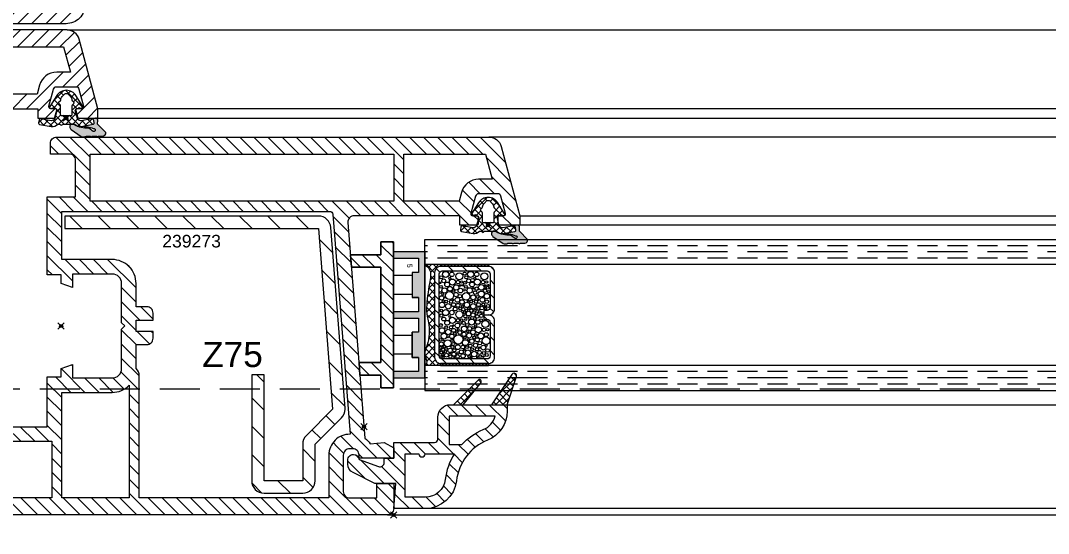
# Model space of a CAD drawing. Header units: millimetres. Extents: x -20000 to 230000, y -17405 to 25402.
# Drawn here: x 124719.7 to 124882.9, y -5975 to -5893.6 of the extents above; entities that cross this region are included whole.
import ezdxf

# ---------------------------------------------------------------- set-up
doc = ezdxf.new("R2010")
doc.units = ezdxf.units.MM
doc.header["$PDMODE"] = 35
doc.header["$PDSIZE"] = 0.5
doc.linetypes.add('CACHE', pattern=[9.525, 6.35, -3.175])
doc.layers.get('0').update_dxf_attribs({"lineweight": 13})
doc.layers.get('Defpoints').update_dxf_attribs({"true_color": 0xc2a584})
doc.layers.add('0 - Invisible', color=43, linetype='Continuous', lineweight=0, plot=False)
for name, color, linetype, lineweight in [('1 - Acier', 160, 'Continuous', 13), ('1 - INTERROMPU', 253, 'CACHE', 13), ('1 - Joint', 7, 'Continuous', 13), ('1 - PVC', 7, 'Continuous', 13), ('1 - Silicone', 40, 'Continuous', 13), ('1 - Vitrage', 252, 'Continuous', 13)]:
    doc.layers.add(name, color=color, linetype=linetype, lineweight=lineweight)
doc.styles.get("Standard").update_dxf_attribs({"font": 'ARIALUNI.TTF'})
doc.styles.add('Texte Poralu', font='tahomabd.ttf')
doc.dimstyles.new('30 - 1000', dxfattribs={"dimtxt": 10, "dimasz": 10, "dimexe": 5, "dimexo": 2.5, "dimgap": 5, "dimtad": 1, "dimdec": 1, "dimtxsty": 'Texte Poralu', "dimcen": 5, "dimazin": 0, "dimtfac": 1, "dimtdec": 1, "dimtmove": 0, "dimatfit": 3, "dimfxl": 1, "dimarcsym": 0})
pattern_1 = [(45, (-2912.3842, -784.6884), (-0.561266, 0.561266), []), (135, (-2912.3842, -784.6884), (-0.561266, -0.561266), [])]

# ---------------------------------------------------------------- blocks, each defined once
blk = doc.blocks.new('*U291')
at = {"layer": '1 - Acier'}
h = blk.add_hatch(dxfattribs=at)
h.set_pattern_fill('ANSI31', color=256, scale=0.5, style=0)
h.set_pattern_definition([(45, (-53.198, 0), (-1.12253, 1.12253), [])])
h.paths.add_polyline_path([(-1.19, 10.35, -0.414214), (-0.71, 9.87), (-0.71, 9.39), (0, 9.39), (0, 10.11, 0.414214), (-0.95, 11.06), (-6.75, 11.06, 0.414214), (-7.7, 10.11), (-7.7, 2.51, 0.414214), (-6.75, 1.56), (6.75, 1.56, 0.414214), (7.7, 2.51), (7.7, 10.11, 0.414214), (6.75, 11.06), (0.95, 11.06, 0.414214), (0, 10.11), (0, 9.39), (0.71, 9.39), (0.71, 9.87, -0.414214), (1.19, 10.35), (6.51, 10.35, -0.414214), (6.99, 9.87), (6.99, 2.75, -0.414214), (6.51, 2.27), (-6.51, 2.27, -0.414214), (-6.99, 2.75), (-6.99, 9.87, -0.414214), (-6.51, 10.35)])
at = {"layer": '1 - Silicone'}
h = blk.add_hatch(dxfattribs=at)
h.set_pattern_fill('ANSI31', color=256, scale=3, style=0)
h.set_pattern_definition([(135, (89.45962, 19.9178), (0.265165, 0.265165), [])])
h.paths.add_polyline_path([(-8, 2.51), (-7.7, 2.51), (-7.7, 10.11), (-8, 10.11)])
h = blk.add_hatch(dxfattribs=at)
h.set_pattern_fill('ANSI31', color=256, scale=3, style=0)
h.set_pattern_definition([(45, (-89.45962, 19.9178), (-0.265165, 0.265165), [])])
h.paths.add_polyline_path([(8, 10.11), (7.7, 10.11), (7.7, 2.51), (8, 2.51)])
h = blk.add_hatch(dxfattribs=at)
h.set_pattern_fill('ANSI37', color=256, scale=0.25, style=0)
h.set_pattern_definition([(45, (-53.198, 0), (-0.561266, 0.561266), []), (135, (-53.198, 0), (-0.561266, -0.561266), [])])
edge = h.paths.add_edge_path()
edge.add_arc((-6.75, 2.51), 0.95, 180, 270, ccw=False)
edge.add_line((-7.7, 2.51), (-8, 2.51))
edge.add_line((-8, 2.51), (-8, 0))
edge.add_spline(control_points=[(-8, 0), (-7.75, 0.3), (-7.07, 1.12), (-5.05, 0.73), (-1.23, 0.13), (0.48, 0.41), (1.65, 0.75), (4.92, 0.57), (6.11, -0.43), (7.45, 0.54), (7.9, 0.1), (8, 0)], knot_values=[0, 0, 0, 0, 1.112924, 3.032488, 5.381325, 7.006548, 8.100712, 8.980186, 10.784819, 12.190253, 12.587238, 12.587238, 12.587238, 12.587238], degree=3, periodic=0)
edge.add_line((8, 0), (8, 2.51))
edge.add_line((8, 2.51), (7.7, 2.51))
edge.add_arc((6.75, 2.51), 0.95, -90, 0, ccw=False)
edge.add_line((6.75, 1.56), (-6.75, 1.56))
at = {"layer": '0 - Invisible'}
for p, q in [((-8, 2.51), (-8, 0)), ((8, 2.51), (8, 0))]:
    blk.add_line(p, q, dxfattribs=at)
at = {"layer": '1 - Acier'}
blk.add_lwpolyline([(0, 9.39), (0, 10.11, 0.414214), (-0.95, 11.06), (-6.75, 11.06, 0.414214), (-7.7, 10.11), (-7.7, 2.51, 0.414214), (-6.75, 1.56), (6.75, 1.56, 0.414214), (7.7, 2.51), (7.7, 10.11, 0.414214), (6.75, 11.06), (0.95, 11.06, 0.414214), (0, 10.11)], format="xyb", dxfattribs=at)
blk.add_lwpolyline([(0.71, 9.39), (0.71, 9.87, -0.414214), (1.19, 10.35), (6.51, 10.35, -0.414214), (6.99, 9.87), (6.99, 2.75, -0.414214), (6.51, 2.27), (-6.51, 2.27, -0.414214), (-6.99, 2.75), (-6.99, 9.87, -0.414214), (-6.51, 10.35), (-1.19, 10.35, -0.414214), (-0.71, 9.87), (-0.71, 9.39)], format="xyb", close=True, dxfattribs=at)
at = {"layer": '1 - PVC'}
for centre, radius in [((-6.14, 9.44), 0.563), ((-5.24, 9.8), 0.205), ((-4.73, 10.08), 0.13), ((-4.33, 9.97), 0.219), ((-3.85, 9.55), 0.293), ((-3.7, 10.13), 0.171), ((-2.99, 9.84), 0.435), ((-2.12, 9.83), 0.286), ((-1.42, 10.03), 0.232), ((-0.96, 9.65), 0.164), ((1.44, 9.6), 0.563), ((2.34, 9.96), 0.205), ((3.13, 9.76), 0.302), ((4.09, 9.72), 0.597), ((4.87, 9.75), 0.154), ((5.64, 9.96), 0.283), ((6.36, 9.83), 0.229), ((-6.44, 8.24), 0.358), ((-5.22, 8.34), 0.486), ((-5.22, 9.24), 0.282), ((-4.7, 9.6), 0.154), ((-4.39, 8.96), 0.435), ((-4.32, 9.56), 0.16), ((-4.17, 8.23), 0.279), ((-3.54, 7.99), 0.282), ((-3.32, 8.96), 0.479), ((-2.86, 8.38), 0.223), ((-2.4, 9.14), 0.384), ((-2.4, 8.5), 0.128), ((-2.12, 8.11), 0.256), ((-1.63, 8.52), 0.307), ((-1.66, 9.27), 0.23), ((-1.32, 9.57), 0.149), ((-1.09, 9.06), 0.286), ((-0.96, 8.47), 0.236), ((-0.48, 8.7), 0.186), ((-0.3, 8.19), 0.22), ((-0.35, 9.09), 0.156), ((0.14, 8.96), 0.267), ((0.24, 8.32), 0.276), ((0.83, 8.93), 0.241), ((1.13, 8.4), 0.358), ((1.75, 8.09), 0.179), ((2.36, 8.5), 0.486), ((2.36, 9.39), 0.282), ((3.33, 8.89), 0.472), ((3.19, 8.08), 0.209), ((3.95, 8.32), 0.335), ((4.47, 8.73), 0.282), ((4.82, 8.05), 0.334), ((5.18, 9.29), 0.384), ((5.18, 8.65), 0.128), ((5.46, 8.27), 0.256), ((5.95, 8.68), 0.307), ((6.21, 7.83), 0.435), ((6.03, 9.37), 0.243), ((6.56, 8.8), 0.219), ((6.61, 9.29), 0.138), ((6.72, 8.34), 0.102), ((-6.44, 7.27), 0.486), ((-6.55, 6.32), 0.257), ((-5.98, 6.58), 0.256), ((-5.83, 7.94), 0.179), ((-5.53, 7.57), 0.277), ((-5.42, 6.96), 0.307), ((-5.11, 6.37), 0.232), ((-4.83, 7.5), 0.384), ((-4.47, 6.53), 0.23), ((-4.22, 7.73), 0.13), ((-3.89, 7.12), 0.435), ((-2.95, 6.56), 0.602), ((-2.8, 7.68), 0.397), ((-2.14, 7.35), 0.23), ((-2.23, 6.89), 0.132), ((-1.6, 6.68), 0.435), ((-1.37, 7.68), 0.435), ((-1.02, 6.94), 0.179), ((-0.68, 7.4), 0.267), ((-0.71, 6.6), 0.195), ((-0.71, 7.96), 0.186), ((-0.22, 6.94), 0.362), ((0.01, 7.65), 0.337), ((0.21, 6.43), 0.257), ((0.49, 7.09), 0.206), ((0.6, 7.94), 0.219), ((0.72, 6.5), 0.179), ((1.13, 7.42), 0.486), ((1.6, 6.73), 0.256), ((2.21, 6.25), 0.447), ((2, 7.65), 0.189), ((2.16, 7.12), 0.307), ((2.75, 7.65), 0.384), ((2.65, 6.81), 0.164), ((3.06, 6.22), 0.338), ((3.26, 7.02), 0.401), ((3.59, 7.84), 0.21), ((3.6, 6.37), 0.171), ((3.9, 6.94), 0.153), ((4.16, 7.47), 0.361), ((4.4, 6.44), 0.474), ((4.9, 7.21), 0.276), ((5.11, 6.68), 0.23), ((5.44, 7.5), 0.23), ((5.98, 6.84), 0.435), ((6.64, 7.04), 0.195), ((6.74, 7.37), 0.105), ((-6.14, 5.48), 0.563), ((-5.22, 5.27), 0.282), ((-5.24, 5.84), 0.205), ((-4.7, 5.63), 0.154), ((-4.7, 6.02), 0.138), ((-4.37, 4.98), 0.435), ((-3.87, 5.65), 0.37), ((-3.97, 6.23), 0.189), ((-3.24, 4.96), 0.342), ((-2.98, 5.56), 0.277), ((-2.4, 5.17), 0.384), ((-2.06, 5.89), 0.366), ((-1.53, 5.25), 0.309), ((-1.4, 5.97), 0.162), ((-1.04, 5.61), 0.22), ((-0.94, 4.81), 0.309), ((-0.89, 6.12), 0.276), ((-0.07, 5.48), 0.563), ((-0.38, 6.3), 0.181), ((0.85, 5.27), 0.282), ((0.83, 5.84), 0.205), ((1.26, 6.14), 0.261), ((1.36, 5.63), 0.154), ((1.67, 5.17), 0.384), ((2.31, 5.3), 0.138), ((2.62, 5.07), 0.17), ((2.78, 5.56), 0.299), ((3, 4.76), 0.216), ((3.88, 5.32), 0.739), ((5.11, 5.25), 0.387), ((5.11, 6.02), 0.292), ((5.62, 4.69), 0.243), ((5.56, 6.32), 0.154), ((5.87, 5.79), 0.309), ((6.03, 5.25), 0.179), ((6.23, 4.61), 0.324), ((6.51, 6.07), 0.344), ((6.59, 5.22), 0.286), ((-6.44, 3.31), 0.486), ((-6.44, 4.28), 0.358), ((-5.83, 3.97), 0.179), ((-5.42, 3), 0.307), ((-5.22, 4.38), 0.486), ((-4.83, 3.54), 0.384), ((-4.16, 3.99), 0.381), ((-3.88, 3.12), 0.422), ((-3.8, 4.55), 0.202), ((-3.08, 3.92), 0.63), ((-2.4, 4.53), 0.128), ((-2.12, 4.15), 0.256), ((-2.14, 3.38), 0.23), ((-1.63, 4.56), 0.307), ((-1.37, 3.71), 0.435), ((-0.38, 3.31), 0.486), ((-0.38, 4.28), 0.358), ((0.24, 3.97), 0.179), ((0.65, 3), 0.307), ((0.85, 4.38), 0.486), ((1.24, 3.54), 0.384), ((1.67, 4.53), 0.128), ((1.95, 4.15), 0.256), ((1.93, 3.38), 0.23), ((2.44, 4.56), 0.307), ((2.7, 3.71), 0.435), ((3.36, 3.03), 0.463), ((3.4, 4.29), 0.355), ((3.48, 3.68), 0.167), ((4.03, 4.31), 0.192), ((4.5, 3.63), 0.567), ((4.61, 4.52), 0.239), ((5.08, 4.38), 0.236), ((5.31, 3.38), 0.181), ((5.62, 4.02), 0.343), ((5.77, 3.28), 0.186), ((6.13, 3.97), 0.106), ((6.38, 3.43), 0.307), ((6.61, 4.05), 0.263), ((6.72, 4.74), 0.114), ((-5.98, 2.61), 0.256), ((-5.1, 2.47), 0.125), ((-4.47, 2.56), 0.23), ((-3.58, 2.47), 0.165), ((-3.24, 2.86), 0.171), ((-2.7, 2.67), 0.343), ((-2.78, 3.14), 0.112), ((-2.21, 2.94), 0.203), ((-1.6, 2.72), 0.435), ((-0.71, 2.61), 0.2), ((0.09, 2.61), 0.256), ((1.6, 2.56), 0.23), ((2.47, 2.72), 0.435), ((3.96, 2.51), 0.217), ((4.06, 3), 0.0725), ((4.62, 2.61), 0.33), ((5.03, 3.08), 0.186), ((5.16, 2.51), 0.186), ((5.51, 2.9), 0.232), ((5.54, 2.46), 0.106), ((5.98, 2.61), 0.229), ((6, 3), 0.0923), ((6.33, 2.85), 0.149), ((6.59, 2.54), 0.149), ((6.72, 2.9), 0.156)]:
    blk.add_circle(centre, radius, dxfattribs=at)
at = {"layer": '1 - Silicone'}
for points in [[(-8, 10.11), (-7.7, 10.11), (-7.7, 2.51), (-8, 2.51)], [(8, 10.11), (7.7, 10.11), (7.7, 2.51), (8, 2.51)]]:
    blk.add_lwpolyline(points, close=True, dxfattribs=at)
blk.add_open_spline([(-8, 0), (-7.75, 0.3), (-7.07, 1.12), (-5.05, 0.73), (-1.23, 0.13), (0.48, 0.41), (1.65, 0.75), (4.92, 0.57), (6.11, -0.43), (7.45, 0.54), (7.9, 0.1), (8, 0)], degree=3, knots=[0, 0, 0, 0, 1.112924, 3.032488, 5.381325, 7.006548, 8.100712, 8.980186, 10.784819, 12.190253, 12.587238, 12.587238, 12.587238, 12.587238], dxfattribs=at)
blk = doc.blocks.new('*U421')
at = {"layer": '1 - PVC', "linetype": 'ByBlock', "lineweight": -2}
h = blk.add_hatch(color=0, dxfattribs=at)
h.dxf.hatch_style = 1
h.paths.add_polyline_path([(-2.75, 4), (-0.5, 4), (-0.5, 0), (0.5, 0), (0.5, 4), (2.75, 4), (2.75, 3), (6.75, 3), (6.75, 4), (9, 4), (9, 0), (10, 0), (10, 5), (-10, 5), (-10, 0), (-9, 0), (-9, 4), (-6.75, 4), (-6.75, 3), (-2.75, 3)])
at = {"layer": '1 - PVC', "color": 0, "linetype": 'ByBlock', "lineweight": -2}
for p, q in [((10, 5), (-10, 5)), ((-10, 5), (-10, 0)), ((10, 5), (-10, 5)), ((-10, 5), (10, 5)), ((-10, 5), (-10, 0)), ((10, 0), (10, 5)), ((10, 0), (10, 5)), ((-9, 0), (-9, 4)), ((-9, 4), (-6.75, 4)), ((-9, 0), (-9, 4)), ((-9, 4), (-6.75, 4)), ((-6.75, 4), (-6.75, 3)), ((-6.75, 4), (-6.75, 3)), ((-2.75, 4), (-0.5, 4)), ((-2.75, 3), (-2.75, 4)), ((-2.75, 4), (-0.5, 4)), ((-2.75, 4), (-2.75, 3)), ((-0.5, 4), (-0.5, 0)), ((-0.5, 4), (-0.5, 0)), ((0.5, 0), (0.5, 4)), ((0.5, 4), (2.75, 4)), ((0.5, 0), (0.5, 4)), ((0.5, 4), (2.75, 4)), ((2.75, 4), (2.75, 3)), ((2.75, 4), (2.75, 3)), ((6.75, 3), (6.75, 4)), ((6.75, 4), (9, 4)), ((6.75, 4), (9, 4)), ((6.75, 4), (6.75, 3)), ((9, 4), (9, 0)), ((9, 4), (9, 0)), ((-6.75, 3), (-2.75, 3)), ((-6.75, 3), (-2.75, 3)), ((-6.25, 3), (-6.25, 0)), ((-3.25, 3), (-3.25, 0)), ((2.75, 3), (6.75, 3)), ((6.75, 3), (2.75, 3)), ((3.25, 3), (3.25, 0)), ((6.25, 3), (6.25, 0)), ((-10, 0), (-9, 0)), ((-10, 0), (10, 0)), ((-0.5, 0), (0.5, 0)), ((9, 0), (10, 0))]:
    blk.add_line(p, q, dxfattribs=at)
at = {"color": 0, "linetype": 'ByBlock', "lineweight": -2}
blk.add_text('5', height=0.8, dxfattribs=at).set_placement((-8.12, 2.19))
blk = doc.blocks.new('Rehau - Support calle de vitrage')
at = {"layer": '1 - PVC'}
h = blk.add_hatch(dxfattribs=at)
h.set_pattern_fill('ANSI31', color=256, scale=0.5, angle=180, style=0)
h.set_pattern_definition([(225, (-99742.6855, -319414.7135), (1.122532015, -1.122532015), [])])
h.paths.add_polyline_path([(7.57, 4.05), (7.57, 0.6), (9.57, 0.75), (9.57, 4.05), (11.59, 4.05), (11.59, 6.05), (-11.59, 6.05), (-11.59, 4.05), (-9.57, 4.05), (-9.57, -0.75), (-7.57, -0.6), (-7.57, 4.05)])
for p, q in [((-11.59, 4.05), (-11.59, 6.05)), ((-11.59, 6.05), (11.59, 6.05)), ((11.59, 6.05), (11.59, 4.05)), ((-9.57, 4.05), (-11.59, 4.05)), ((-9.57, -0.75), (-9.57, 4.05)), ((7.57, 4.05), (-7.57, 4.05)), ((-7.57, 4.05), (-7.57, -0.6)), ((7.57, 0.6), (7.57, 4.05)), ((11.59, 4.05), (9.57, 4.05)), ((9.57, 4.05), (9.57, 0.75)), ((9.57, 0.75), (7.57, 0.6)), ((-7.57, -0.6), (-9.57, -0.75))]:
    blk.add_line(p, q, dxfattribs=at)
blk.add_lwpolyline([(-11.59, 6.05), (-11.59, 4.05), (-9.57, 4.05), (-9.57, -0.75), (-7.57, -0.6), (-7.57, 4.05), (7.57, 4.05), (7.57, 0.6), (9.57, 0.75), (9.57, 4.05), (11.59, 4.05), (11.59, 6.05)], close=True, dxfattribs=at)
blk = doc.blocks.new('Rehau - Doucine 16.5x18')
at = {"layer": '1 - Joint', "linetype": 'ByBlock'}
h = blk.add_hatch(dxfattribs=at)
h.set_pattern_fill('ANSI37', color=256, scale=0.25, style=0)
h.set_pattern_definition(pattern_1)
h.paths.add_polyline_path([(-8.5, 15.5), (-8.5, 18), (-12.97, 19.48, 0.080019), (-13.1, 19.5, 0.414214), (-13.5, 19.1, 0.24877), (-13.32, 18.77)])
h = blk.add_hatch(dxfattribs=at)
h.set_pattern_fill('ANSI37', color=256, scale=0.25, style=0)
h.set_pattern_definition(pattern_1)
h.paths.add_polyline_path([(-8.5, 9.5), (-8.5, 11), (-12.01, 13.86, 0.631799), (-12.5, 13.62, 0.198912), (-12.41, 13.41)])
at = {"layer": '1 - PVC', "linetype": 'ByBlock'}
h = blk.add_hatch(dxfattribs=at)
h.set_pattern_fill('ANSI31', color=256, scale=0.5, style=0)
h.set_pattern_definition([(45, (-2912.3842, -784.6884), (-1.122532, 1.122532), [])])
h.paths.add_polyline_path([(-3, 7, -0.414214), (-2.5, 6.5), (-2.5, 0), (0, 0), (0, -1.5), (0.66, -1.5, -0.520567), (1.31, -2.44), (0.2, -5.5, 0.381131), (-0.6, -6.4, 0.414214), (0.3, -7.3), (0.94, -7.3, 0.285279), (2.29, -6.46), (4, -3), (4, 0.35), (8, 0), (8, 5, 0.379901), (3.59, 9.96, -0.272736), (-2.87, 14.89, 0.304849), (-7.5, 18), (-8.5, 18), (-8.5, 15.5), (-8.5, 11), (-8.5, 9.5), (-8.5, 9, 0.414214), (-6.5, 7)])
h.paths.add_polyline_path([(-6.7, 8.8), (-6.7, 16.1, -0.237024), (-4.54, 14.21, 0.106788), (-2.2, 10.79), (-2.2, 8.8)], flags=16)
h.paths.add_polyline_path([(-0.7, 9.63, 0.111788), (3.38, 8.18, -0.379901), (6.2, 5), (6.2, 1.8), (-0.7, 1.8), (-0.7, 4, 1), (-0.7, 5)], flags=16)
at = {"layer": '1 - Joint', "linetype": 'ByBlock'}
for points in [[(-8.5, 18), (-12.97, 19.48, 0.080019), (-13.1, 19.5, 0.414214), (-13.5, 19.1, 0.24877), (-13.32, 18.77), (-8.5, 15.5)], [(-8.5, 11), (-12.01, 13.86, 0.172454), (-12.2, 13.92, 0.414214), (-12.5, 13.62, 0.198912), (-12.41, 13.41), (-8.5, 9.5)]]:
    blk.add_lwpolyline(points, format="xyb", dxfattribs=at)
at = {"layer": '1 - PVC', "linetype": 'ByBlock'}
for points in [[(0.3, -7.3, -0.414214), (-0.6, -6.4, -0.381131), (0.2, -5.5), (1.31, -2.44, 0.520567), (0.66, -1.5), (0, -1.5), (0, 0), (-2.5, 0), (-2.5, 6.5, 0.414214), (-3, 7), (-6.5, 7, -0.414214), (-8.5, 9), (-8.5, 9.5), (-8.5, 11), (-8.5, 15.5), (-8.5, 18), (-7.5, 18, -0.304849), (-2.87, 14.89, 0.272736), (3.59, 9.96, -0.379901), (8, 5), (8, 0), (4, 0.35), (4, -3), (2.29, -6.46, -0.285279), (0.94, -7.3)], [(-2.2, 10.79, -0.106788), (-4.54, 14.21, 0.237024), (-6.7, 16.1), (-6.7, 8.8), (-2.2, 8.8)], [(3.38, 8.18, -0.379901), (6.2, 5), (6.2, 1.8), (-0.7, 1.8), (-0.7, 4, 1), (-0.7, 5), (-0.7, 9.63, 0.111788)]]:
    blk.add_lwpolyline(points, format="xyb", close=True, dxfattribs=at)
blk = doc.blocks.new('*U293')
at = {"layer": '1 - Joint', "linetype": 'ByBlock'}
blk.add_hatch(color=256, dxfattribs=at).paths.add_polyline_path([(2.84, 3.14), (2.84, 3.78, 0.57735), (2.84, 4.13), (2.84, 4.79, 0.57735), (2.84, 5.13), (2.84, 5.85, 0.419335), (2.27, 6.28), (0.94, 4.97), (0.31, 5, 0.477659), (0, 4.65), (0.11, 4.02, -0.406954), (0.36, 4.36), (0.75, 4.43, -0.418679), (0.98, 4.27), (1.3, 2.36, -0.125286), (1.66, 4.3, -1.387029), (2.11, 4.3), (1.59, 3.57, -0.153631), (1.05, 1.3, 0.167659), (0.93, 1.03), (0.93, 0.96, 0.744987), (1.78, 0.78), (2.91, 2.37, 0.250622)])
h = blk.add_hatch(dxfattribs=at)
h.set_pattern_fill('ANSI37', color=256, scale=0.25, style=0)
h.paths.add_polyline_path([(0.93, 0.96, -0.041156), (0.93, 1.03), (0.93, 1.36, 0.277105), (1.3, 2.36), (0.98, 4.27, 0.414214), (0.75, 4.43), (0.36, 4.36, 0.406954), (0.11, 4.02), (0.4, 2.34, -0.388879), (0.04, 1.77), (-1.23, 1.43, -0.414214), (-1.53, 1.73), (-1.53, 2.01), (-1.71, 2.01), (-1.54, 2.38, 0.109518), (-1.53, 2.46, 0.414214), (-1.73, 2.66, 0.140872), (-1.83, 2.63), (-3.58, 1.54, 0.258271), (-4.42, 0.01, 0.258271), (-3.58, -1.51), (-1.83, -2.61, 0.140872), (-1.73, -2.64, 0.414214), (-1.53, -2.44, 0.109518), (-1.54, -2.35), (-1.71, -1.99), (-1.53, -1.99), (-1.53, -1.79, -0.414214), (-1.23, -1.49), (0.04, -1.83, -0.388879), (0.4, -2.4), (0.1, -4.07, 0.043661), (0.1, -4.1, 0.36397), (0.27, -4.3), (0.76, -4.39, 0.037727), (0.79, -4.39, 0.370694), (0.99, -4.22), (1.31, -2.39, 0.271381), (0.93, -1.34), (0.93, -0.99, 1), (0.93, -0.59)])
h.paths.add_polyline_path([(-0.37, 0.71), (-0.37, -0.69, -0.414214), (-0.57, -0.89), (-1.9, -0.89, 0.267949), (-2.16, -1.04, -0.267949), (-2.42, -1.19, -0.271324), (-2.68, -1.04, 0.243431), (-2.91, -0.88, -0.210605), (-3.54, -0.52, 0.11634), (-3.65, -0.43, -0.281921), (-3.92, 0.01, -0.281921), (-3.65, 0.46, 0.11634), (-3.54, 0.55, -0.210605), (-2.91, 0.91, 0.243431), (-2.68, 1.06, -0.271324), (-2.42, 1.21, -0.267949), (-2.16, 1.06, 0.267949), (-1.9, 0.91), (-0.57, 0.91, -0.414214)], flags=16)
at = {"layer": '0 - Invisible', "linetype": 'ByBlock'}
blk.add_point((0, 0), dxfattribs=at)
at = {"layer": '1 - Joint', "linetype": 'ByBlock'}
for points in [[(2.11, 4.3), (1.59, 3.57, -0.153631), (1.05, 1.3, 1.13268), (1.78, 0.78), (2.91, 2.37, 0.250622), (2.84, 3.14), (2.84, 3.78, 0.57735), (2.84, 4.13), (2.84, 4.79, 0.57735), (2.84, 5.13), (2.84, 5.85, 0.419335), (2.27, 6.28), (0.94, 4.97), (0.31, 5, 0.477659), (0, 4.65), (0.4, 2.34, -0.388879), (0.04, 1.77), (-1.23, 1.43, -0.414214), (-1.53, 1.73), (-1.53, 2.01), (-1.71, 2.01), (-1.54, 2.38, 0.109518), (-1.53, 2.46, 0.414214), (-1.73, 2.66, 0.140872), (-1.83, 2.63), (-3.58, 1.54, 0.258271), (-4.42, 0.01, 0.258271), (-3.58, -1.51), (-1.83, -2.61, 0.140872), (-1.73, -2.64, 0.414214), (-1.53, -2.44, 0.109518), (-1.54, -2.35), (-1.71, -1.99), (-1.53, -1.99), (-1.53, -1.79, -0.414214), (-1.23, -1.49), (0.04, -1.83, -0.388879), (0.4, -2.4), (0.1, -4.07, 0.043661), (0.1, -4.1, 0.36397), (0.27, -4.3), (0.76, -4.39, 0.037727), (0.79, -4.39, 0.370694), (0.99, -4.22), (1.31, -2.39, 0.271381), (0.93, -1.34), (0.93, -0.99, 1), (0.93, -0.59), (0.93, 1.36, 0.277105), (1.3, 2.36, -0.125286), (1.66, 4.3, -1.387029)], [(-3.65, 0.46, 0.11634), (-3.54, 0.55, -0.210605), (-2.91, 0.91, 0.243431), (-2.68, 1.06, -0.271324), (-2.42, 1.21, -0.267949), (-2.16, 1.06, 0.267949), (-1.9, 0.91), (-0.57, 0.91, -0.414214), (-0.37, 0.71), (-0.37, -0.69, -0.414214), (-0.57, -0.89), (-1.9, -0.89, 0.267949), (-2.16, -1.04, -0.267949), (-2.42, -1.19, -0.271324), (-2.68, -1.04, 0.243431), (-2.91, -0.88, -0.210605), (-3.54, -0.52, 0.11634), (-3.65, -0.43, -0.281921), (-3.92, 0.01, -0.281921)]]:
    blk.add_lwpolyline(points, format="xyb", close=True, dxfattribs=at)
blk.add_lwpolyline([(1.3, 2.36), (0.98, 4.27, 0.414214), (0.75, 4.43), (0.36, 4.36, 0.406954), (0.11, 4.02)], format="xyb", dxfattribs=at)
blk = doc.blocks.new('*U539')
at = {"layer": '0 - Invisible'}
blk.add_point((-5, -4.71), dxfattribs=at)
at = {"layer": '1 - PVC'}
for p, q in [((9, -1), (9, 478.02)), ((8, 472.02), (8, 5)), ((-51, 461.9), (-51, 15.12)), ((-8.5, 18), (-8.5, 459.02)), ((-38.5, 20), (-38.5, 457.02)), ((-37, 457.02), (-37, 20))]:
    blk.add_line(p, q, dxfattribs=at)
at = {"layer": '1 - Vitrage', "linetype": 'CACHE', "ltscale": 0.5}
for p, q in [((-33.75, 472.08), (-33.75, 4.94)), ((-31.75, 472.08), (-31.75, 4.94)), ((-13.75, 472.08), (-13.75, 4.94)), ((-11.75, 472.08), (-11.75, 4.94))]:
    blk.add_line(p, q, dxfattribs=at)
at = {"layer": '1 - Vitrage', "linetype": 'CACHE'}
for p, q in [((-32.75, 472.08), (-32.75, 4.94)), ((-12.75, 472.08), (-12.75, 4.94))]:
    blk.add_line(p, q, dxfattribs=at)
at = {"layer": '1 - Vitrage'}
for points in [[(-34.75, 472.08), (-30.75, 472.08), (-30.75, 4.94), (-34.75, 4.94)], [(-10.75, 472.08), (-14.75, 472.08), (-14.75, 4.94), (-10.75, 4.94)]]:
    blk.add_lwpolyline(points, close=True, dxfattribs=at)
for name, p in [('*U293', (-37, 14.98)), ('Rehau - Doucine 16.5x18', (0, 0)), ('*U291', (-22.75, 4.94)), ('*U421', (-22.75, -0.06)), ('Rehau - Support calle de vitrage', (-22.75, -6.11))]:
    blk.add_blockref(name, p)
blk = doc.blocks.new('Rehau - Gamme Performance - Z75')
at = {"layer": '1 - PVC'}
h = blk.add_hatch(dxfattribs=at)
h.set_pattern_fill('ANSI31', color=256, scale=0.5, angle=90, style=0)
h.set_pattern_definition([(225, (0, 0), (-1.122532, 1.122532), [])])
edge = h.paths.add_edge_path()
edge.add_line((-88.25, 45.99), (-85.49, 45.99))
edge.add_line((-85.49, 45.99), (-85.49, 47.5))
edge.add_line((-85.49, 47.5), (-74.99, 47.5))
edge.add_line((-74.99, 47.5), (-68.72, 47.5))
edge.add_arc((-68.72, 46.5), 1, -4.2808, 89.8756, ccw=False)
edge.add_line((-67.72, 46.42), (-70.42, 12.18))
edge.add_arc((-68.1, 9.13), 3.83, 127.2044, 145.4601)
edge.add_line((-71.26, 11.3), (-73.49, 11.5))
edge.add_line((-73.49, 11.5), (-74.99, 10.63))
edge.add_line((-74.99, 10.63), (-74.99, 9))
edge.add_line((-74.99, 9), (-69.49, 9))
edge.add_line((-69.49, 9), (-69.49, 9.5))
edge.add_arc((-68.49, 9.5), 1, 90, 180, ccw=False)
edge.add_line((-68.49, 10.5), (-67.99, 10.5))
edge.add_arc((-67.99, 9.5), 1, 0, 90, ccw=False)
edge.add_line((-66.99, 9.5), (-66.99, 3.7))
edge.add_arc((-67.99, 3.7), 1, -90, 0, ccw=False)
edge.add_line((-67.99, 2.7), (-72.29, 2.7))
edge.add_line((-72.29, 2.7), (-72.29, 5))
edge.add_line((-72.29, 5), (-74.99, 5))
edge.add_line((-74.99, 5), (-74.99, 1))
edge.add_arc((-73.99, 1), 1, 180, 270)
edge.add_line((-73.99, 0), (-1.99, 0))
edge.add_arc((-2.01, 2.01), 2.01, 270.4903, 359.7969)
edge.add_line((0, 2), (0, 14))
edge.add_line((0, 14), (-3, 14))
edge.add_arc((-2.99, 13.79), 0.205, 92.1594, 164.4209)
edge.add_line((-3.19, 13.85), (-3.48, 12.75))
edge.add_arc((-3.29, 12.7), 0.196, 163.8255, 270.6442)
edge.add_line((-3.29, 12.5), (-2.54, 12.5))
edge.add_arc((-2.54, 12.2), 0.3, 0, 90, ccw=False)
edge.add_line((-2.24, 12.2), (-2.24, 9.5))
edge.add_arc((-2.74, 9.5), 0.5, -15.1541, 0, ccw=False)
edge.add_arc((-2.75, 9.51), 0.511, 270.9177, 343.9282, ccw=False)
edge.add_line((-2.74, 9), (-4.99, 9))
edge.add_line((-4.99, 9), (-6.51, 9))
edge.add_arc((-6.51, 9.49), 0.493, 194.4916, 270.2559, ccw=False)
edge.add_line((-6.99, 9.37), (-7.73, 12.12))
edge.add_arc((-7.44, 12.2), 0.3, 89.7794, 195.5219, ccw=False)
edge.add_line((-7.44, 12.5), (-6.69, 12.5))
edge.add_arc((-6.7, 12.7), 0.201, 271.431, 374.0994)
edge.add_line((-6.5, 12.75), (-6.8, 13.85))
edge.add_arc((-6.99, 13.8), 0.2, 14.7436, 90)
edge.add_line((-6.99, 14), (-19.99, 14))
edge.add_line((-19.99, 14), (-19.99, 21.9))
edge.add_line((-19.99, 21.9), (-22.19, 21.9))
edge.add_line((-22.19, 21.9), (-22.19, 23.24))
edge.add_line((-22.19, 23.24), (-23.99, 23.9))
edge.add_line((-23.99, 23.9), (-23.99, 21.75))
edge.add_line((-23.99, 21.75), (-30.29, 21.75))
edge.add_arc((-30.29, 23.25), 1.5, 180, 270, ccw=False)
edge.add_line((-31.79, 23.25), (-31.79, 29.5))
edge.add_line((-31.79, 29.5), (-32.29, 30))
edge.add_line((-32.29, 30), (-31.79, 30.5))
edge.add_line((-31.79, 30.5), (-31.79, 36.75))
edge.add_arc((-30.29, 36.75), 1.5, 90, 180, ccw=False)
edge.add_line((-30.29, 38.25), (-23.99, 38.25))
edge.add_line((-23.99, 38.25), (-23.99, 36.1))
edge.add_line((-23.99, 36.1), (-22.19, 36.75))
edge.add_line((-22.19, 36.75), (-22.19, 38.1))
edge.add_line((-22.19, 38.1), (-19.99, 38.1))
edge.add_line((-19.99, 38.1), (-19.99, 50.5))
edge.add_line((-19.99, 50.5), (-24.49, 50.5))
edge.add_line((-24.49, 50.5), (-24.49, 56.3))
edge.add_arc((-23.49, 56.3), 1, 90, 180, ccw=False)
edge.add_line((-23.49, 57.3), (-20.49, 57.3))
edge.add_line((-20.49, 57.3), (-20.49, 59))
edge.add_arc((-21.49, 59), 1, 0, 90)
edge.add_line((-21.49, 60), (-90.11, 60))
edge.add_arc((-90.11, 58), 2, 90.0716, 164.8932)
edge.add_line((-92.04, 58.52), (-94.99, 47.5))
edge.add_line((-94.99, 47.5), (-94.99, 46))
edge.add_line((-94.99, 46), (-91.72, 46))
edge.add_arc((-91.78, 46.19), 0.2, 288.1929, 359.998)
edge.add_line((-91.58, 46.19), (-91.58, 47.29))
edge.add_arc((-91.78, 47.29), 0.2, 0.0001, 90.0001)
edge.add_line((-91.78, 47.49), (-92.08, 47.49))
edge.add_line((-92.08, 47.49), (-92.44, 47.5))
edge.add_arc((-92.44, 47.8), 0.301, 164.7987, 269.9002, ccw=False)
edge.add_line((-92.73, 47.88), (-91.99, 50.63))
edge.add_arc((-91.5, 50.5), 0.504, 90.6601, 164.5912, ccw=False)
edge.add_line((-91.51, 51), (-89.99, 51))
edge.add_line((-89.99, 51), (-88.47, 51))
edge.add_arc((-88.47, 50.51), 0.493, 14.4916, 90.2559, ccw=False)
edge.add_line((-87.99, 50.63), (-87.25, 47.88))
edge.add_arc((-87.54, 47.8), 0.301, -90.0002, 15.4225, ccw=False)
edge.add_line((-87.54, 47.5), (-87.88, 47.49))
edge.add_line((-87.88, 47.49), (-88.18, 47.49))
edge.add_arc((-88.18, 47.29), 0.2, 90.0021, 179.9979)
edge.add_line((-88.38, 47.29), (-88.38, 46.18))
edge.add_arc((-88.18, 46.17), 0.196, 178.5329, 250.5215)
edge = h.paths.add_edge_path(flags=16)
edge.add_line((-11.99, 2.7), (-2.69, 2.7))
edge.add_line((-2.69, 2.7), (-2.69, 6.7))
edge.add_line((-2.69, 6.7), (-6.51, 6.7))
edge.add_arc((-6.5, 9.52), 2.82, 195.3634, 269.8887, ccw=False)
edge.add_line((-9.22, 8.77), (-10, 11.7))
edge.add_line((-10, 11.7), (-11.99, 11.7))
edge.add_line((-11.99, 11.7), (-11.99, 2.7))
h.paths.add_polyline_path([(-20.69, 2.7), (-13.59, 2.7), (-13.59, 11.7), (-20.69, 11.7)], flags=16)
edge = h.paths.add_edge_path(flags=16)
edge.add_line((-32.99, 2.7), (-22.29, 2.7))
edge.add_line((-22.29, 2.7), (-22.29, 19.45))
edge.add_line((-22.29, 19.45), (-30.3, 19.45))
edge.add_arc((-30.29, 23.23), 3.78, 224.5252, 269.9457, ccw=False)
edge.add_line((-32.99, 20.58), (-32.99, 2.7))
edge = h.paths.add_edge_path(flags=16)
edge.add_line((-64.69, 2.7), (-34.59, 2.7))
edge.add_line((-34.59, 2.7), (-34.59, 20.58))
edge.add_line((-34.59, 20.58), (-34.59, 22.09))
edge.add_arc((-33, 22.09), 1.59, 133.3025, 179.938, ccw=False)
edge.add_line((-34.09, 23.25), (-34.09, 27.05))
edge.add_line((-34.09, 27.05), (-35.79, 27.05))
edge.add_arc((-35.79, 28.05), 1, 180, 270, ccw=False)
edge.add_line((-36.79, 28.05), (-36.79, 29.15))
edge.add_line((-36.79, 29.15), (-34.09, 29.15))
edge.add_line((-34.09, 29.15), (-34.09, 30.95))
edge.add_line((-34.09, 30.95), (-36.79, 30.95))
edge.add_line((-36.79, 30.95), (-36.79, 32.05))
edge.add_arc((-35.79, 32.05), 1, 90, 180, ccw=False)
edge.add_line((-35.79, 33.05), (-34.09, 33.05))
edge.add_line((-34.09, 33.05), (-34.09, 36.75))
edge.add_arc((-30.29, 36.75), 3.8, 90, 180, ccw=False)
edge.add_line((-30.29, 40.55), (-22.29, 40.55))
edge.add_line((-22.29, 40.55), (-22.29, 48.2))
edge.add_line((-22.29, 48.2), (-64.81, 48.2))
edge.add_arc((-64.81, 47.7), 0.499, 89.6674, 175.5607)
edge.add_line((-65.31, 47.74), (-68.06, 12.8))
edge.add_arc((-67.99, 9.5), 3.3, 0.0217, 91.2242, ccw=False)
edge.add_line((-64.69, 9.5), (-64.69, 2.7))
h.paths.add_polyline_path([(-26.79, 49.8), (-26.79, 57.3), (-74.99, 57.3), (-74.99, 49.8)], flags=16)
edge = h.paths.add_edge_path(flags=16)
edge.add_line((-85.77, 51.22), (-85.39, 49.8))
edge.add_line((-85.39, 49.8), (-76.59, 49.8))
edge.add_line((-76.59, 49.8), (-76.59, 57.3))
edge.add_line((-76.59, 57.3), (-89.57, 57.3))
edge.add_line((-89.57, 57.3), (-90.64, 53.3))
edge.add_line((-90.64, 53.3), (-88.47, 53.3))
edge.add_arc((-88.47, 50.5), 2.8, 14.9315, 90, ccw=False)
edge.add_arc((-85.77, 51.22), 0.00282, -165.0287, 14.9315, ccw=False)
at = {"layer": '0 - Invisible'}
for p in [(-89.98, 45.99), (-22.19, 29.99), (-8, 17), (-70.28, 14), (-4.99, 14), (0, 0), (-74.99, 0)]:
    blk.add_point(p, dxfattribs=at)
at = {"layer": '1 - PVC'}
for points in [[(-88.25, 45.99), (-85.49, 45.99), (-85.49, 47.5), (-74.99, 47.5), (-68.72, 47.5, -0.435624), (-67.72, 46.42), (-70.42, 12.18, 0.079824), (-71.26, 11.3), (-73.49, 11.5), (-74.99, 10.63), (-74.99, 9), (-69.49, 9), (-69.49, 9.5, -0.414214), (-68.49, 10.5), (-67.99, 10.5, -0.414214), (-66.99, 9.5), (-66.99, 3.7, -0.414214), (-67.99, 2.7), (-72.29, 2.7), (-72.29, 5), (-74.99, 5), (-74.99, 1, 0.414214), (-73.99, 0), (-1.99, 0, 0.410674), (0, 2), (0, 14), (-3, 14, 0.326182), (-3.19, 13.85), (-3.48, 12.75, 0.50305), (-3.29, 12.5), (-2.54, 12.5, -0.414214), (-2.24, 12.2), (-2.24, 9.5, -0.066219), (-2.26, 9.37, -0.329801), (-2.74, 9), (-4.99, 9), (-6.51, 9, -0.343178), (-6.99, 9.37), (-7.73, 12.12, -0.497179), (-7.44, 12.5), (-6.69, 12.5, 0.480561), (-6.5, 12.75), (-6.8, 13.85, 0.340702), (-6.99, 14), (-19.99, 14), (-19.99, 21.9), (-22.19, 21.9), (-22.19, 23.24), (-23.99, 23.9), (-23.99, 21.75), (-30.29, 21.75, -0.414214), (-31.79, 23.25), (-31.79, 29.5), (-32.29, 30), (-31.79, 30.5), (-31.79, 36.75, -0.414214), (-30.29, 38.25), (-23.99, 38.25), (-23.99, 36.1), (-22.19, 36.75), (-22.19, 38.1), (-19.99, 38.1), (-19.99, 50.5), (-24.49, 50.5), (-24.49, 56.3, -0.414214), (-23.49, 57.3), (-20.49, 57.3), (-20.49, 59, 0.414214), (-21.49, 60), (-90.11, 60, 0.338586), (-92.04, 58.52), (-94.99, 47.5), (-94.99, 46), (-91.72, 46, 0.32398), (-91.58, 46.19), (-91.58, 47.29, 0.414214), (-91.78, 47.49), (-92.08, 47.49), (-92.44, 47.5, -0.493696), (-92.73, 47.88), (-91.99, 50.63, -0.334261), (-91.51, 51), (-89.99, 51), (-88.47, 51, -0.343178), (-87.99, 50.63), (-87.25, 47.88, -0.49544), (-87.54, 47.5), (-87.88, 47.49), (-88.18, 47.49, 0.414192), (-88.38, 47.29), (-88.38, 46.18, 0.324865)], [(-85.77, 51.22), (-85.39, 49.8), (-76.59, 49.8), (-76.59, 57.3), (-89.57, 57.3), (-90.64, 53.3), (-88.47, 53.3, -0.339788), (-85.76, 51.22, -0.999652)], [(-64.69, 2.7), (-34.59, 2.7), (-34.59, 20.58), (-34.59, 22.09, -0.206341), (-34.09, 23.25), (-34.09, 27.05), (-35.79, 27.05, -0.414214), (-36.79, 28.05), (-36.79, 29.15), (-34.09, 29.15), (-34.09, 30.95), (-36.79, 30.95), (-36.79, 32.05, -0.414214), (-35.79, 33.05), (-34.09, 33.05), (-34.09, 36.75, -0.414214), (-30.29, 40.55), (-22.29, 40.55), (-22.29, 48.2), (-64.81, 48.2, 0.393373), (-65.31, 47.74), (-68.06, 12.8, -0.420374), (-64.69, 9.5)], [(-32.99, 2.7), (-22.29, 2.7), (-22.29, 19.45), (-30.3, 19.45, -0.20082), (-32.99, 20.58)], [(-11.99, 2.7), (-2.69, 2.7), (-2.69, 6.7), (-6.51, 6.7, -0.337146), (-9.22, 8.77), (-10, 11.7), (-11.99, 11.7)]]:
    blk.add_lwpolyline(points, format="xyb", close=True, dxfattribs=at)
for points in [[(-26.79, 49.8), (-26.79, 57.3), (-74.99, 57.3), (-74.99, 49.8)], [(-20.69, 2.7), (-13.59, 2.7), (-13.59, 11.7), (-20.69, 11.7)]]:
    blk.add_lwpolyline(points, close=True, dxfattribs=at)
blk = doc.blocks.new('Rehau - Renfort 239273')
at = {"layer": '1 - Acier'}
h = blk.add_hatch(dxfattribs=at)
h.set_pattern_fill('ANSI31', color=256, style=0)
h.set_pattern_definition([(45, (-22382.9887, -21221.3944), (-2.24506403, 2.24506403), [])])
edge = h.paths.add_edge_path()
edge.add_line((36.22, 37.77), (42.02, 37.77))
edge.add_line((42.02, 37.77), (42.02, 31.64))
edge.add_line((42.02, 31.64), (25.21, 31.64))
edge.add_line((25.21, 31.64), (25.21, 29.67))
edge.add_line((25.21, 29.67), (42.02, 29.67))
edge.add_arc((42.02, 31.64), 1.98, 270, 360)
edge.add_line((44, 31.64), (44, 37.77))
edge.add_arc((42.02, 37.77), 1.98, 360, 450)
edge.add_line((42.02, 39.75), (36.22, 39.75))
edge.add_line((36.22, 39.75), (32.05, 43.92))
edge.add_arc((30.65, 42.52), 1.98, 45, 90)
edge.add_arc((30.65, 42.52), 1.98, 90, 94.5)
edge.add_line((30.5, 44.49), (1.82, 42.24))
edge.add_arc((1.98, 40.26), 1.98, 94.5, 180)
edge.add_line((0, 40.26), (0, 0))
edge.add_line((0, 0), (1.98, 0))
edge.add_line((1.98, 0), (1.98, 40.26))
edge.add_line((1.98, 40.26), (30.65, 42.52))
edge.add_line((30.65, 42.52), (34.82, 38.35))
edge.add_arc((36.22, 39.75), 1.98, 225, 270)
blk.add_lwpolyline([(36.22, 37.77), (42.02, 37.77), (42.02, 31.64), (25.21, 31.64), (25.21, 29.67), (42.02, 29.67, 0.414214), (44, 31.64), (44, 37.77, 0.414214), (42.02, 39.75), (36.22, 39.75), (32.05, 43.92, 0.198912), (30.65, 44.5, 0.019637), (30.5, 44.49), (1.82, 42.24, 0.391392), (0, 40.26), (0, 0), (1.98, 0), (1.98, 40.26), (30.65, 42.52), (34.82, 38.35, 0.198912)], format="xyb", close=True, dxfattribs=at)
blk = doc.blocks.new('*U538')
at = {"layer": '1 - PVC'}
for p, q in [((15.12, 60), (595.88, 60)), ((591, 47.5), (20, 47.5)), ((20, 46), (591, 46))]:
    blk.add_line(p, q, dxfattribs=at)
at = {"rotation": 269.9999999999993}
for name, p in [('*U293', (15, 46)), ('Rehau - Renfort 239273', (14.77, 30.45))]:
    blk.add_blockref(name, p, dxfattribs=at)
at = {"xscale": -1, "rotation": 359.9999999999993}
blk.add_blockref('Rehau - Gamme Performance - Z75', (-8, -17), dxfattribs=at)
for s, insert, char_height, attachment_point in [('239273', (34.9, 27.47), 2, 2), ('Z75', (41.39, 8.45), 4, 5)]:
    blk.add_mtext(s, dxfattribs=dict(insert=insert, char_height=char_height, attachment_point=attachment_point))
blk = doc.blocks.new('Rehau - DL98')
at = {"layer": '1 - PVC', "linetype": 'ByBlock'}
h = blk.add_hatch(dxfattribs=at)
h.set_pattern_fill('ANSI31', color=256, scale=0.5, angle=270, style=0)
h.set_pattern_definition([(315, (98, 0), (1.122532, 1.122532), [])])
h.paths.add_polyline_path([(1.88, 37.82, 0.396669), (0, 35.82), (0, 0), (1.8, 0, 0.468969), (3.77, 2.36), (3, 6.5), (3, 15), (38, 15), (39.8, 15, 0.468969), (41.77, 17.36), (41, 21.5), (41, 22.5, -0.414214), (41.5, 23), (51.3, 23), (51.3, 16, 0.414214), (51.8, 15.5), (59, 15.5), (59, 18.2), (54, 18.2), (54, 23.2), (68, 23.2), (86, 23.2), (86, 18.2), (81, 18.2), (81, 15.5), (89.7, 15.5, 0.414214), (90.2, 16), (90.2, 20.5), (89.7, 20.5, -0.414214), (88.7, 21.5), (88.7, 22, -0.414214), (89.7, 23), (94.3, 23, -0.414214), (95, 22.3), (95, 21.5), (94.23, 17.36, 0.285002), (95, 15.4), (95, 15), (98, 15), (98, 25.9), (98, 66, 0.414214), (97, 67), (93, 67), (93, 64.3), (95.3, 64.3), (95.3, 60, -0.414214), (94.3, 59), (88.5, 59, -0.414214), (87.5, 60), (87.5, 60.5, -0.414214), (88.5, 61.5), (89, 61.5), (89, 67), (86.5, 67), (86.76, 64), (68.33, 62.55), (68, 62.22), (67.72, 62.5), (51.58, 61.23, -0.437409), (50.5, 62.23), (50.5, 77.5), (52, 77.5), (52, 80.01, 0.339454), (51.85, 80.2), (50.75, 80.49, 0.493145), (50.5, 80.3), (50.5, 79.55, -0.493145), (50.12, 79.26), (47.37, 80, -0.339454), (47, 80.48), (47, 83.52, -0.339454), (47.37, 84), (50.12, 84.74, -0.493145), (50.5, 84.45), (50.5, 83.7, 0.493145), (50.75, 83.51), (51.85, 83.8, 0.339454), (52, 83.99), (52, 87), (50.5, 87), (39.48, 84.05, 0.339454), (38, 82.12), (38, 40)])
h.paths.add_polyline_path([(38, 37.3), (38, 17.7), (2.3, 17.7), (2.3, 35.14)], flags=16)
h.paths.add_polyline_path([(40, 37.41, 0.327538), (40.7, 38.37), (40.7, 41), (48.2, 41), (48.2, 25.7), (46.3, 25.7), (44, 25.7), (40, 25.7)], flags=16)
h.paths.add_polyline_path([(40.7, 43), (40.7, 67), (48.2, 67), (48.2, 43)], flags=16)
h.paths.add_polyline_path([(50.2, 57.57), (50.2, 57.95, -0.391392), (50.66, 58.45), (53.7, 58.69), (53.83, 58.7), (65.5, 59.62), (65.5, 56.9), (67, 56.9), (67, 59.74), (69, 59.89), (69, 56.9), (70.5, 56.9), (70.5, 60.01), (82, 60.92), (82, 56.9), (83.5, 56.9), (83.5, 61.03), (84.8, 61.14), (84.8, 60.5), (84.8, 60, 0.228871), (86, 57.27), (86, 25.9), (50.2, 25.9)], flags=16)
h.paths.add_polyline_path([(40.7, 69), (40.7, 81.58), (44.7, 82.65), (44.7, 80.48, 0.339454), (46.78, 77.78), (48.2, 77.39), (48.2, 69)], flags=16)
h.paths.add_polyline_path([(88.3, 43), (95.3, 43), (95.3, 25.7), (88.3, 25.7)], flags=16)
h.paths.add_polyline_path([(88.3, 45), (88.3, 56.3), (88.7, 56.3), (88.7, 55.5, 0.414214), (89.7, 54.5), (90.2, 54.5), (90.2, 56.3), (91.8, 56.3), (91.8, 54.5), (92.3, 54.5, 0.414214), (93.3, 55.5), (93.3, 56.3), (95.3, 56.3), (95.3, 45)], flags=16)
h.paths.add_polyline_path([(98, 15), (95, 15), (95, 0, 0.414214), (98, 3)], flags=17)
at = {"layer": '0 - Invisible'}
blk.add_point((52, 82), dxfattribs=at)
at = {"layer": '1 - PVC', "linetype": 'ByBlock'}
blk.add_lwpolyline([(50.5, 62.23), (50.5, 77.5), (52, 77.5), (52, 80.01, 0.339454), (51.85, 80.2), (50.75, 80.49, 0.493145), (50.5, 80.3), (50.5, 79.55, -0.493145), (50.12, 79.26), (47.37, 80, -0.339454), (47, 80.48), (47, 83.52, -0.339454), (47.37, 84), (50.12, 84.74, -0.493145), (50.5, 84.45), (50.5, 83.7, 0.493145), (50.75, 83.51), (51.85, 83.8, 0.339454), (52, 83.99), (52, 87), (50.5, 87), (39.48, 84.05, 0.339454), (38, 82.12), (38, 40)], format="xyb", dxfattribs=at)
blk.add_lwpolyline([(40.7, 69), (40.7, 81.58), (44.7, 82.65), (44.7, 80.48, 0.339454), (46.78, 77.78), (48.2, 77.39), (48.2, 69), (40.7, 69)], format="xyb", close=True, dxfattribs=at)
blk = doc.blocks.new('Rehau - Coulisse C3')
at = {"layer": '1 - Joint', "linetype": 'ByBlock'}
for points in [[(47.27, -8.5), (44.02, -8.5), (45.15, -16.07, 0.371453), (45.64, -16.5, 0.371453), (46.14, -16.07)], [(46.27, -26, 0.414214), (45.27, -27), (45.27, -27.5), (47.27, -27.5), (47.27, -27, 0.414214)]]:
    blk.add_hatch(color=256, dxfattribs=at).paths.add_polyline_path(points)
at = {"layer": '1 - PVC', "linetype": 'ByBlock'}
h = blk.add_hatch(dxfattribs=at)
h.set_pattern_fill('ANSI31', color=256, scale=0.5, style=0)
h.paths.add_polyline_path([(44.27, 0), (37.27, 0), (0, 0), (0.49, -8), (0.91, -14.96), (2.77, -15.89), (2.36, -9.03, -0.432221), (2.85, -8.5), (8.07, -8.5, -0.414214), (8.57, -9), (8.57, -30.1, -0.414214), (8.07, -30.6), (4.15, -30.6, -0.396433), (3.65, -30.13), (3.26, -23.87), (1.53, -25.02), (2.09, -34.18, 0.396433), (5.09, -37), (44.27, -37, 0.414214), (47.27, -34), (47.27, -27.5), (45.27, -27.5), (43.02, -27.5), (43.02, -29), (45.27, -29), (45.27, -30.6), (37.27, -30.6), (37.27, -29), (39.52, -29), (39.52, -27.5), (35.67, -27.5), (35.67, -30.1, -0.414214), (35.17, -30.6), (17.77, -30.6, -0.414214), (17.27, -30.1), (17.27, -9, -0.414214), (17.77, -8.5), (35.17, -8.5, -0.414214), (35.67, -9), (35.67, -10), (37.27, -10), (37.27, -8.5), (39.52, -8.5), (39.52, -7), (37.27, -7), (37.27, -5.4), (45.27, -5.4), (45.27, -7), (43.02, -7), (43.02, -8.5), (44.02, -8.5), (47.27, -8.5), (47.27, -3, 0.414214)])
h.paths.add_polyline_path([(17.77, -2), (44.27, -2, -0.414214), (45.27, -3), (45.27, -3.8), (37.27, -3.8, 0.414214), (35.67, -5.4), (35.67, -6.4, -0.414214), (35.17, -6.9), (17.77, -6.9, -0.414214), (17.27, -6.4), (17.27, -2.5, -0.414214)], flags=16)
h.paths.add_polyline_path([(15.67, -2.5), (15.67, -6.4, -0.414214), (15.17, -6.9), (2.5, -6.9, -0.396433), (2, -6.43), (1.76, -2.53, -0.432221), (2.26, -2), (15.17, -2, -0.414214)], flags=16)
h.paths.add_polyline_path([(15.67, -9), (15.67, -30.1, -0.414214), (15.17, -30.6), (10.67, -30.6, -0.414214), (10.17, -30.1), (10.17, -9, -0.414214), (10.67, -8.5), (15.17, -8.5, -0.414214)], flags=16)
h.paths.add_polyline_path([(17.77, -32.2), (44.77, -32.2, -0.414214), (45.27, -32.7), (45.27, -34, -0.414214), (44.27, -35), (17.77, -35, -0.414214), (17.27, -34.5), (17.27, -32.7, -0.414214)], flags=16)
h.paths.add_polyline_path([(15.17, -32.2, -0.414214), (15.67, -32.7), (15.67, -34.5, -0.414214), (15.17, -35), (4.21, -35, -0.396433), (3.71, -34.53), (3.6, -32.73, -0.432221), (4.1, -32.2)], flags=16)
at = {"layer": '0 - Invisible'}
blk.add_point((1.22, -19.99), dxfattribs=at)
at = {"layer": '1 - Joint', "linetype": 'ByBlock'}
for p, q in [((44.02, -8.5), (47.27, -8.5)), ((44.02, -8.5), (45.15, -16.07)), ((46.14, -16.07), (47.27, -8.5)), ((45.27, -27), (45.27, -27.5)), ((45.27, -27.5), (47.27, -27.5)), ((47.27, -27.5), (47.27, -27))]:
    blk.add_line(p, q, dxfattribs=at)
for centre, radius, start, end in [((45.64, -16), 0.5, 188.4894, 270), ((45.64, -16), 0.5, 270, 351.5106), ((46.27, -27), 1, 90, 180), ((46.27, -27), 1, 0, 90)]:
    blk.add_arc(centre, radius, start, end, dxfattribs=at)
at = {"layer": '1 - PVC', "linetype": 'ByBlock'}
for points in [[(47.27, -27.5), (47.27, -34, -0.414214), (44.27, -37), (5.09, -37, -0.396433), (2.09, -34.18), (1.53, -25.02), (3.26, -23.87), (3.65, -30.13, 0.396433), (4.15, -30.6), (8.07, -30.6, 0.414214), (8.57, -30.1), (8.57, -9, 0.414214), (8.07, -8.5), (2.85, -8.5, 0.432221), (2.36, -9.03), (2.77, -15.89), (0.91, -14.96), (0.49, -8), (0, 0), (37.27, 0), (44.27, 0, -0.414214), (47.27, -3), (47.27, -8.5)], [(44.02, -8.5), (43.02, -8.5), (43.02, -7), (45.27, -7), (45.27, -5.4), (37.27, -5.4), (37.27, -7), (39.52, -7), (39.52, -8.5), (37.27, -8.5), (37.27, -10), (35.67, -10), (35.67, -9, 0.414214), (35.17, -8.5), (17.77, -8.5, 0.414214), (17.27, -9), (17.27, -30.1, 0.414214), (17.77, -30.6), (35.17, -30.6, 0.414214), (35.67, -30.1), (35.67, -27.5), (39.52, -27.5), (39.52, -29), (37.27, -29), (37.27, -30.6), (45.27, -30.6), (45.27, -29), (43.02, -29), (43.02, -27.5), (45.27, -27.5)]]:
    blk.add_lwpolyline(points, format="xyb", dxfattribs=at)
for points in [[(1.76, -2.53), (2, -6.43, 0.396433), (2.5, -6.9), (15.17, -6.9, 0.414214), (15.67, -6.4), (15.67, -2.5, 0.414214), (15.17, -2), (2.26, -2, 0.432221)], [(37.27, -3.8), (45.27, -3.8), (45.27, -3, 0.414214), (44.27, -2), (17.77, -2, 0.414214), (17.27, -2.5), (17.27, -6.4, 0.414214), (17.77, -6.9), (35.17, -6.9, 0.414214), (35.67, -6.4), (35.67, -5.4, -0.414214)], [(10.67, -8.5, 0.414214), (10.17, -9), (10.17, -30.1, 0.414214), (10.67, -30.6), (15.17, -30.6, 0.414214), (15.67, -30.1), (15.67, -9, 0.414214), (15.17, -8.5)], [(3.71, -34.53, 0.396433), (4.21, -35), (15.17, -35, 0.414214), (15.67, -34.5), (15.67, -32.7, 0.414214), (15.17, -32.2), (4.1, -32.2, 0.432221), (3.6, -32.73)], [(44.77, -32.2), (17.77, -32.2, 0.414214), (17.27, -32.7), (17.27, -34.5, 0.414214), (17.77, -35), (44.27, -35, 0.414214), (45.27, -34), (45.27, -32.7, 0.414214)]]:
    blk.add_lwpolyline(points, format="xyb", close=True, dxfattribs=at)
blk = doc.blocks.new('*U710')
at = {"rotation": 270}
blk.add_blockref('Rehau - DL98', (-32.5, -5), dxfattribs=at)
blk.add_blockref('Rehau - Coulisse C3', (5.21, -5))
blk = doc.blocks.new('*D1072')
at = {"layer": 'Defpoints', "color": 0, "lineweight": -2, "transparency": 16777216}
blk.add_line((124840, -3795.67), (124875.99, -3795.67), dxfattribs=at)
at = {"layer": 'Defpoints', "color": 0, "transparency": 16777216}
for p in [(124837.5, -3795.67), (124837.5, -3795.67), (120000, -6005.67)]:
    blk.add_point(p, dxfattribs=at)
at = {"layer": 'Defpoints', "color": 0, "transparency": 16777216, "insert": (124859.25, -3785.46), "char_height": 10, "attachment_point": 5, "style": 'Texte Poralu'}
blk.add_mtext('2210', dxfattribs=at)
blk = doc.blocks.new('*D1073')
at = {"layer": 'Defpoints', "color": 0, "lineweight": -2, "transparency": 16777216}
blk.add_line((125020, -3615.67), (125055.99, -3615.67), dxfattribs=at)
at = {"layer": 'Defpoints', "color": 0, "transparency": 16777216}
for p in [(125017.5, -3615.67), (125017.5, -3615.67), (120000, -6005.67)]:
    blk.add_point(p, dxfattribs=at)
at = {"layer": 'Defpoints', "color": 0, "transparency": 16777216, "insert": (125039.25, -3605.46), "char_height": 10, "attachment_point": 5, "style": 'Texte Poralu'}
blk.add_mtext('2390', dxfattribs=at)
blk = doc.blocks.new('*D1074')
at = {"layer": 'Defpoints', "color": 0, "lineweight": -2, "transparency": 16777216}
blk.add_line((125420, -3505.67), (125455.99, -3505.67), dxfattribs=at)
at = {"layer": 'Defpoints', "color": 0, "transparency": 16777216}
for p in [(125417.5, -3505.67), (125417.5, -3505.67), (120000, -6005.67)]:
    blk.add_point(p, dxfattribs=at)
at = {"layer": 'Defpoints', "color": 0, "transparency": 16777216, "insert": (125439.25, -3495.46), "char_height": 10, "attachment_point": 5, "style": 'Texte Poralu'}
blk.add_mtext('2500', dxfattribs=at)
blk = doc.blocks.new('*D1075')
at = {"layer": 'Defpoints', "color": 0, "lineweight": -2, "transparency": 16777216}
blk.add_line((124750, -3805.67), (124785.99, -3805.67), dxfattribs=at)
at = {"layer": 'Defpoints', "color": 0, "transparency": 16777216}
for p in [(124747.5, -3805.67), (124747.5, -3805.67), (120000, -6005.67)]:
    blk.add_point(p, dxfattribs=at)
at = {"layer": 'Defpoints', "color": 0, "transparency": 16777216, "insert": (124769.25, -3795.46), "char_height": 10, "attachment_point": 5, "style": 'Texte Poralu'}
blk.add_mtext('2200', dxfattribs=at)

msp = doc.modelspace()

# ---------------------------------------------------------------- linework, layer by layer
at = {"layer": '1 - INTERROMPU'}
msp.add_line((124627.54, -5952.07), (125407.5, -5952.07), dxfattribs=at)

# ---------------------------------------------------------------- block references
for name, p in [('*U710', (124677.5, -5852.07)), ('*U538', (124712, -5955.07))]:
    msp.add_blockref(name, p)
at = {"rotation": 270}
msp.add_blockref('*U539', (124778.99, -5963.07), dxfattribs=at)

# ---------------------------------------------------------------- dimensions: what is measured, and where the dimension line sits
at = {"layer": 'Defpoints'}
for feature_location, picture, middle in [((125417.5, -3505.67), '*D1074', (125439.25, -3495.46)), ((125017.5, -3615.67), '*D1073', (125039.25, -3605.46)), ((124837.5, -3795.67), '*D1072', (124859.25, -3785.46)), ((124747.5, -3805.67), '*D1075', (124769.25, -3795.46))]:
    dim = msp.add_ordinate_dim(feature_location=feature_location, offset=(0, 0), dtype=0, origin=(120000, -6005.67), dimstyle='30 - 1000', dxfattribs=at)
    dim.commit()
    dim.dimension.update_dxf_attribs({"geometry": picture, "text_midpoint": middle})

doc.saveas('drawing.dxf')
